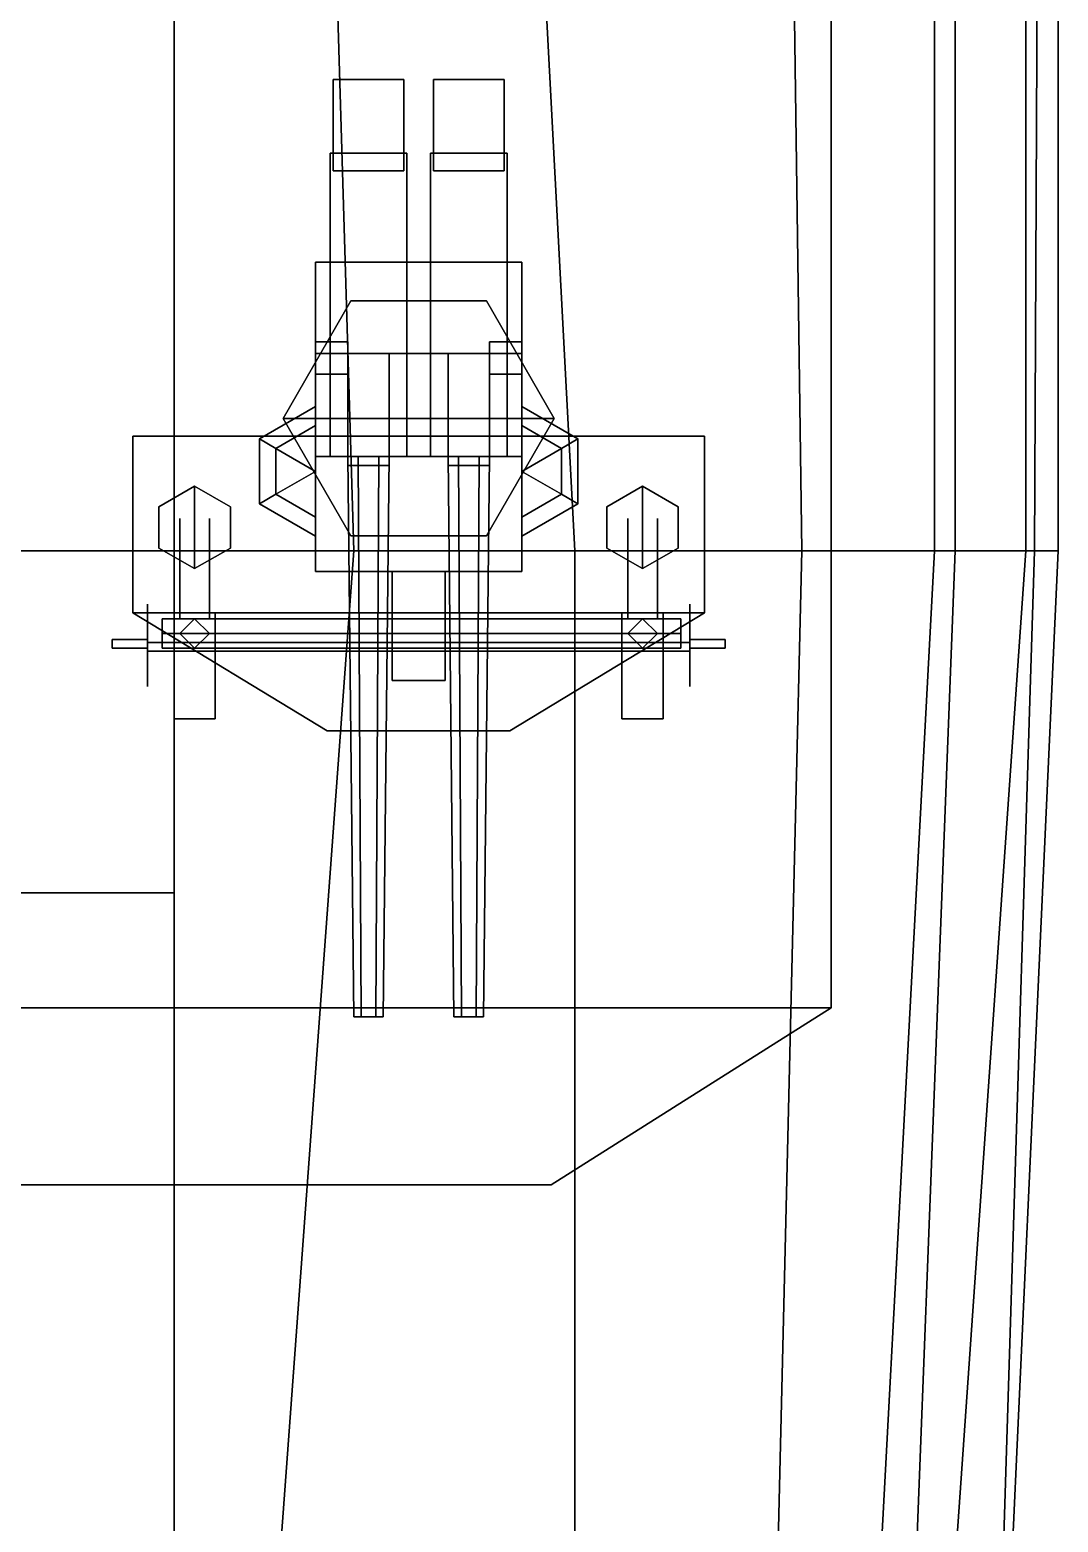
# Model space of a CAD drawing. Header units: millimetres. Extents: x -5 to 5, y -63 to 51.
# Drawn here: x 1.55 to 5.04, y -13.77 to -8.7 of the extents above; entities that cross this region are included whole.
import ezdxf

# ---------------------------------------------------------------- set-up
doc = ezdxf.new("R2010")
doc.units = ezdxf.units.MM
for name, color, linetype in [('gun', 1, 'Continuous'), ('hull2', 7, 'Continuous'), ('railings', 6, 'Continuous'), ('sleeve', 5, 'Continuous'), ('turret', 2, 'Continuous')]:
    doc.layers.add(name, color=color, linetype=linetype)

msp = doc.modelspace()

# ---------------------------------------------------------------- linework, layer by layer
for points in [[(2.04, -4.61, 5.22), (-2.04, -4.61, 5.22), (-2.04, -11.63, 5.22), (2.04, -11.63, 5.22)], [(2.04, -11.63, 2.94), (2.04, -4.61, 2.97), (2.04, -4.61, 5.22), (2.04, -11.63, 5.22)], [(4.27, -12.02, 5.22), (4.27, -8.52, 5.22), (-4.27, -8.52, 5.22), (-4.27, -12.02, 5.22)], [(-4.27, -12.02, 5.22), (-4.27, -8.52, 5.22), (4.27, -8.52, 5.22), (4.27, -12.02, 5.22)], [(2.04, -11.63, 5.22), (-2.04, -11.63, 5.22), (-2.04, -11.63, 3.75), (2.04, -11.63, 3.75)], [(2.04, -11.63, 3.75), (-2.04, -11.63, 3.75), (-2.04, -18.78, 3.75), (2.04, -18.78, 3.75)], [(2.04, -18.78, 2.86), (2.04, -11.63, 2.94), (2.04, -11.63, 3.75), (2.04, -18.78, 3.75)], [(-4.27, -12.02, 5.22), (-3.32, -12.62, 5.22), (3.32, -12.62, 5.22), (4.27, -12.02, 5.22)], [(4.27, -12.02, 5.22), (3.32, -12.62, 5.22), (-3.32, -12.62, 5.22), (-4.27, -12.02, 5.22)]]:
    msp.add_3dface(points)
at = {"layer": 'gun'}
for points in [[(2.63, -10.15, 6.75), (2.665, -10.15, 6.6894), (2.675, -12.05, 6.7067), (2.65, -12.05, 6.75)], [(2.665, -10.15, 6.8106), (2.63, -10.15, 6.75), (2.65, -12.05, 6.75), (2.675, -12.05, 6.7933)], [(2.665, -10.15, 6.6894), (2.735, -10.15, 6.6894), (2.725, -12.05, 6.7067), (2.675, -12.05, 6.7067)], [(2.735, -10.15, 6.8106), (2.665, -10.15, 6.8106), (2.675, -12.05, 6.7933), (2.725, -12.05, 6.7933)], [(2.735, -10.15, 6.6894), (2.77, -10.15, 6.75), (2.75, -12.05, 6.75), (2.725, -12.05, 6.7067)], [(2.77, -10.15, 6.75), (2.735, -10.15, 6.8106), (2.725, -12.05, 6.7933), (2.75, -12.05, 6.75)], [(2.97, -10.15, 6.75), (3.005, -10.15, 6.6894), (3.015, -12.05, 6.7067), (2.99, -12.05, 6.75)], [(3.005, -10.15, 6.8106), (2.97, -10.15, 6.75), (2.99, -12.05, 6.75), (3.015, -12.05, 6.7933)], [(3.005, -10.15, 6.6894), (3.075, -10.15, 6.6894), (3.065, -12.05, 6.7067), (3.015, -12.05, 6.7067)], [(3.075, -10.15, 6.8106), (3.005, -10.15, 6.8106), (3.015, -12.05, 6.7933), (3.065, -12.05, 6.7933)], [(3.075, -10.15, 6.6894), (3.11, -10.15, 6.75), (3.09, -12.05, 6.75), (3.065, -12.05, 6.7067)], [(3.11, -10.15, 6.75), (3.075, -10.15, 6.8106), (3.065, -12.05, 6.7933), (3.09, -12.05, 6.75)], [(2.75, -12.05, 6.75), (2.65, -12.05, 6.75), (2.675, -12.05, 6.7067), (2.725, -12.05, 6.7067)], [(2.725, -12.05, 6.7933), (2.675, -12.05, 6.7933), (2.65, -12.05, 6.75), (2.75, -12.05, 6.75)], [(3.065, -12.05, 6.7933), (3.015, -12.05, 6.7933), (2.99, -12.05, 6.75), (3.09, -12.05, 6.75)], [(3.09, -12.05, 6.75), (2.99, -12.05, 6.75), (3.015, -12.05, 6.7067), (3.065, -12.05, 6.7067)]]:
    msp.add_3dface(points, dxfattribs=at)
at = {"layer": 'hull2'}
for points in [[(0, -6.12, 3.04), (4.69, -6.12, 2.89), (4.69, -10.47, 2.92), (0, -10.47, 3.07)], [(2.52, -6.12, -2.81), (0.62, -6.12, -3.05), (0.7, -10.47, -3.06), (2.65, -10.47, -2.78)], [(3.17, -6.12, -2.69), (2.52, -6.12, -2.81), (2.65, -10.47, -2.78), (3.4, -10.47, -2.66)], [(4.11, -6.12, -2.37), (3.17, -6.12, -2.69), (3.4, -10.47, -2.66), (4.17, -10.47, -2.34)], [(4.62, -6.12, -1.92), (4.11, -6.12, -2.37), (4.17, -10.47, -2.34), (4.62, -10.47, -1.89)], [(4.93, -6.12, -1.25), (4.62, -6.12, -1.92), (4.62, -10.47, -1.89), (4.93, -10.47, -1.22)], [(4.69, -6.12, 2.89), (4.98, -6.12, 1.08), (4.96, -10.47, 1.48), (4.69, -10.47, 2.92)], [(5.04, -6.12, -0.63), (4.93, -6.12, -1.25), (4.93, -10.47, -1.22), (5.04, -10.47, -0.6)], [(4.98, -6.12, 1.08), (5.04, -6.12, -0.63), (5.04, -10.47, -0.6), (4.96, -10.47, 1.48)], [(0, -10.47, 3.07), (4.69, -10.47, 2.92), (4.48, -15.92, 2.81), (0, -15.92, 2.97)], [(2.65, -10.47, -2.78), (0.7, -10.47, -3.06), (0.59, -15.92, -2.97), (2.25, -15.92, -2.64)], [(3.4, -10.47, -2.66), (2.65, -10.47, -2.78), (2.25, -15.92, -2.64), (3.4, -15.92, -2.3)], [(4.17, -10.47, -2.34), (3.4, -10.47, -2.66), (3.4, -15.92, -2.3), (4.04, -15.92, -1.97)], [(4.62, -10.47, -1.89), (4.17, -10.47, -2.34), (4.04, -15.92, -1.97), (4.33, -15.92, -1.69)], [(4.93, -10.47, -1.22), (4.62, -10.47, -1.89), (4.33, -15.92, -1.69), (4.55, -15.92, -1.27)], [(4.69, -10.47, 2.92), (4.96, -10.47, 1.48), (4.79, -15.92, 0.75), (4.48, -15.92, 2.81)], [(5.04, -10.47, -0.6), (4.93, -10.47, -1.22), (4.55, -15.92, -1.27), (4.79, -15.92, -0.69)], [(4.96, -10.47, 1.48), (5.04, -10.47, -0.6), (4.79, -15.92, -0.69), (4.79, -15.92, 0.75)]]:
    msp.add_3dface(points, dxfattribs=at)
at = {"layer": 'railings'}
for points in [[(4.69, -10.47, 2.92), (4.69, -6.12, 2.89), (4.69, -6.12, 3.9), (4.69, -10.47, 3.9)], [(4.69, -10.47, 3.9), (4.69, -6.12, 3.9), (4.69, -6.12, 2.89), (4.69, -10.47, 2.92)], [(4.27, -12.02, 5.22), (4.27, -8.52, 5.22), (4.27, -8.52, 6), (4.27, -12.02, 6)], [(4.27, -12.02, 6), (4.27, -8.52, 6), (4.27, -8.52, 5.22), (4.27, -12.02, 5.22)], [(4.48, -15.92, 3.89), (4.69, -10.47, 3.9), (4.69, -10.47, 2.92), (4.48, -15.92, 2.81)], [(4.48, -15.92, 2.81), (4.69, -10.47, 2.92), (4.69, -10.47, 3.9), (4.48, -15.92, 3.89)], [(3.32, -12.62, 6), (4.27, -12.02, 6), (4.27, -12.02, 5.22), (3.32, -12.62, 5.22)], [(3.32, -12.62, 5.22), (4.27, -12.02, 5.22), (4.27, -12.02, 6), (3.32, -12.62, 6)], [(-3.32, -12.62, 6), (3.32, -12.62, 6), (3.32, -12.62, 5.22), (-3.32, -12.62, 5.22)], [(-3.32, -12.62, 5.22), (3.32, -12.62, 5.22), (3.32, -12.62, 6), (-3.32, -12.62, 6)]]:
    msp.add_3dface(points, dxfattribs=at)
at = {"layer": 'sleeve'}
for points in [[(2.82, -8.87, 6.56), (2.82, -9.18, 6.56), (2.58, -9.18, 6.56), (2.58, -8.87, 6.56)], [(2.58, -8.87, 6.87), (2.58, -9.18, 6.87), (2.82, -9.18, 6.87), (2.82, -8.87, 6.87)], [(2.82, -8.87, 6.87), (2.82, -8.87, 6.56), (2.58, -8.87, 6.56), (2.58, -8.87, 6.87)], [(2.58, -8.87, 6.56), (2.58, -9.18, 6.56), (2.58, -9.18, 6.87), (2.58, -8.87, 6.87)], [(2.82, -9.18, 6.87), (2.82, -9.18, 6.56), (2.82, -8.87, 6.56), (2.82, -8.87, 6.87)], [(2.92, -8.87, 6.87), (2.92, -9.18, 6.87), (3.16, -9.18, 6.87), (3.16, -8.87, 6.87)], [(3.16, -8.87, 6.87), (3.16, -8.87, 6.56), (2.92, -8.87, 6.56), (2.92, -8.87, 6.87)], [(3.16, -8.87, 6.56), (3.16, -9.18, 6.56), (2.92, -9.18, 6.56), (2.92, -8.87, 6.56)], [(2.92, -8.87, 6.56), (2.92, -9.18, 6.56), (2.92, -9.18, 6.87), (2.92, -8.87, 6.87)], [(3.16, -9.18, 6.87), (3.16, -9.18, 6.56), (3.16, -8.87, 6.56), (3.16, -8.87, 6.87)], [(2.83, -9.12, 6.94), (2.83, -9.12, 6.62), (2.57, -9.12, 6.62), (2.57, -9.12, 6.94)], [(2.83, -9.12, 6.62), (2.83, -10.15, 6.62), (2.57, -10.15, 6.62), (2.57, -9.12, 6.62)], [(2.57, -9.12, 6.94), (2.57, -10.15, 6.94), (2.83, -10.15, 6.94), (2.83, -9.12, 6.94)], [(2.57, -9.12, 6.62), (2.57, -10.15, 6.62), (2.57, -10.15, 6.94), (2.57, -9.12, 6.94)], [(2.83, -10.15, 6.94), (2.83, -10.15, 6.62), (2.83, -9.12, 6.62), (2.83, -9.12, 6.94)], [(2.91, -9.12, 6.94), (2.91, -10.15, 6.94), (3.17, -10.15, 6.94), (3.17, -9.12, 6.94)], [(3.17, -9.12, 6.62), (3.17, -10.15, 6.62), (2.91, -10.15, 6.62), (2.91, -9.12, 6.62)], [(3.17, -9.12, 6.94), (3.17, -9.12, 6.62), (2.91, -9.12, 6.62), (2.91, -9.12, 6.94)], [(2.91, -9.12, 6.62), (2.91, -10.15, 6.62), (2.91, -10.15, 6.94), (2.91, -9.12, 6.94)], [(3.17, -10.15, 6.94), (3.17, -10.15, 6.62), (3.17, -9.12, 6.62), (3.17, -9.12, 6.94)], [(2.58, -9.18, 6.62), (2.58, -9.18, 6.56), (2.82, -9.18, 6.56), (2.82, -9.18, 6.62)], [(2.92, -9.18, 6.62), (2.92, -9.18, 6.56), (3.16, -9.18, 6.56), (3.16, -9.18, 6.62)], [(2.52, -9.49, 6.62), (2.52, -9.8, 6.62), (3.22, -9.8, 6.62), (3.22, -9.49, 6.62)], [(3.22, -9.49, 6.43), (3.22, -9.8, 6.21), (2.52, -9.8, 6.21), (2.52, -9.49, 6.43)], [(3.22, -9.49, 6.62), (3.22, -9.49, 6.43), (2.52, -9.49, 6.43), (2.52, -9.49, 6.62)], [(2.52, -9.49, 6.43), (2.52, -9.8, 6.21), (2.52, -9.8, 6.62), (2.52, -9.49, 6.62)], [(3.22, -9.8, 6.62), (3.22, -9.8, 6.21), (3.22, -9.49, 6.43), (3.22, -9.49, 6.62)], [(2.52, -9.8, 6.62), (2.52, -9.8, 6.21), (3.22, -9.8, 6.21), (3.22, -9.8, 6.62)], [(2.77, -9.8, 6.21), (2.77, -10.18, 6.21), (2.63, -10.18, 6.21), (2.63, -9.8, 6.21)], [(2.63, -9.8, 6.21), (2.63, -10.18, 6.21), (2.63, -10.18, 6.62), (2.63, -9.8, 6.62)], [(2.77, -10.18, 6.62), (2.77, -10.18, 6.21), (2.77, -9.8, 6.21), (2.77, -9.8, 6.62)], [(3.11, -9.8, 6.21), (3.11, -10.18, 6.21), (2.97, -10.18, 6.21), (2.97, -9.8, 6.21)], [(2.97, -9.8, 6.21), (2.97, -10.18, 6.21), (2.97, -10.18, 6.62), (2.97, -9.8, 6.62)], [(3.11, -10.18, 6.62), (3.11, -10.18, 6.21), (3.11, -9.8, 6.21), (3.11, -9.8, 6.62)], [(2.57, -10.15, 6.94), (2.57, -10.15, 6.62), (2.83, -10.15, 6.62), (2.83, -10.15, 6.94)], [(2.63, -10.15, 6.62), (2.63, -10.18, 6.62), (2.77, -10.18, 6.62), (2.77, -10.15, 6.62)], [(2.91, -10.15, 6.94), (2.91, -10.15, 6.62), (3.17, -10.15, 6.62), (3.17, -10.15, 6.94)], [(2.97, -10.15, 6.62), (2.97, -10.18, 6.62), (3.11, -10.18, 6.62), (3.11, -10.15, 6.62)], [(2.63, -10.18, 6.62), (2.63, -10.18, 6.21), (2.77, -10.18, 6.21), (2.77, -10.18, 6.62)], [(2.97, -10.18, 6.62), (2.97, -10.18, 6.21), (3.11, -10.18, 6.21), (3.11, -10.18, 6.62)]]:
    msp.add_3dface(points, dxfattribs=at)
at = {"layer": 'turret'}
for points in [[(2.64, -9.6216, 5.22), (2.41, -10.02, 5.22), (2.41, -10.02, 5.42), (2.64, -9.6216, 5.42)], [(3.1, -9.6216, 5.42), (2.64, -9.6216, 5.42), (2.41, -10.02, 5.42), (3.33, -10.02, 5.42)], [(3.1, -9.6216, 5.22), (2.64, -9.6216, 5.22), (2.64, -9.6216, 5.42), (3.1, -9.6216, 5.42)], [(3.33, -10.02, 5.22), (3.1, -9.6216, 5.22), (3.1, -9.6216, 5.42), (3.33, -10.02, 5.42)], [(2.52, -9.76, 6.48), (2.52, -10.15, 6.48), (2.63, -10.15, 6.48), (2.63, -9.76, 6.48)], [(2.63, -9.76, 6.48), (2.63, -9.87, 6.14), (2.52, -9.87, 6.14), (2.52, -9.76, 6.48)], [(2.52, -9.87, 6.14), (2.52, -10.15, 6.14), (2.52, -10.15, 6.48), (2.52, -9.76, 6.48)], [(2.63, -10.15, 6.48), (2.63, -10.15, 6.14), (2.63, -9.87, 6.14), (2.63, -9.76, 6.48)], [(3.11, -9.76, 6.48), (3.11, -10.15, 6.48), (3.22, -10.15, 6.48), (3.22, -9.76, 6.48)], [(3.11, -9.87, 6.14), (3.11, -10.15, 6.14), (3.11, -10.15, 6.48), (3.11, -9.76, 6.48)], [(3.22, -9.76, 6.48), (3.22, -9.87, 6.14), (3.11, -9.87, 6.14), (3.11, -9.76, 6.48)], [(3.22, -10.15, 6.48), (3.22, -10.15, 6.14), (3.22, -9.87, 6.14), (3.22, -9.76, 6.48)], [(2.52, -9.87, 5.57), (2.52, -10.15, 5.42), (2.52, -10.15, 6.14), (2.52, -9.87, 6.14)], [(2.63, -9.87, 6.14), (2.63, -9.87, 5.57), (2.52, -9.87, 5.57), (2.52, -9.87, 6.14)], [(2.63, -9.87, 5.57), (2.63, -10.15, 5.42), (2.52, -10.15, 5.42), (2.52, -9.87, 5.57)], [(2.63, -10.15, 6.14), (2.63, -10.15, 5.42), (2.63, -9.87, 5.57), (2.63, -9.87, 6.14)], [(3.22, -9.87, 6.14), (3.22, -9.87, 5.57), (3.11, -9.87, 5.57), (3.11, -9.87, 6.14)], [(3.11, -9.87, 5.57), (3.11, -10.15, 5.42), (3.11, -10.15, 6.14), (3.11, -9.87, 6.14)], [(3.22, -9.87, 5.57), (3.22, -10.15, 5.42), (3.11, -10.15, 5.42), (3.11, -9.87, 5.57)], [(3.22, -10.15, 6.14), (3.22, -10.15, 5.42), (3.22, -9.87, 5.57), (3.22, -9.87, 6.14)], [(2.3295, -10.09, 6.05), (2.52, -9.98, 6.05), (2.52, -9.98, 5.68), (2.3295, -10.09, 5.68)], [(2.3853, -10.1222, 5.5244), (2.3295, -10.09, 5.68), (2.52, -9.98, 5.68), (2.52, -10.0444, 5.5244)], [(2.52, -10.0444, 6.2056), (2.52, -9.98, 6.05), (2.3295, -10.09, 6.05), (2.3853, -10.1222, 6.2056)], [(2.41, -10.02, 5.22), (2.64, -10.4184, 5.22), (2.64, -10.4184, 5.42), (2.41, -10.02, 5.42)], [(3.33, -10.02, 5.42), (2.41, -10.02, 5.42), (2.64, -10.4184, 5.42), (3.1, -10.4184, 5.42)], [(3.1, -10.4184, 5.22), (3.33, -10.02, 5.22), (3.33, -10.02, 5.42), (3.1, -10.4184, 5.42)], [(3.22, -9.98, 6.05), (3.4105, -10.09, 6.05), (3.4105, -10.09, 5.68), (3.22, -9.98, 5.68)], [(3.22, -10.0444, 5.5244), (3.22, -9.98, 5.68), (3.4105, -10.09, 5.68), (3.3547, -10.1222, 5.5244)], [(3.3547, -10.1222, 6.2056), (3.4105, -10.09, 6.05), (3.22, -9.98, 6.05), (3.22, -10.0444, 6.2056)], [(2.52, -10.2, 5.46), (2.3853, -10.1222, 5.5244), (2.52, -10.0444, 5.5244), (2.52, -10.2, 5.46)], [(2.52, -10.2, 6.27), (2.52, -10.0444, 6.2056), (2.3853, -10.1222, 6.2056), (2.52, -10.2, 6.27)], [(3.22, -10.2, 5.46), (3.22, -10.0444, 5.5244), (3.3547, -10.1222, 5.5244), (3.22, -10.2, 5.46)], [(3.22, -10.2, 6.27), (3.3547, -10.1222, 6.2056), (3.22, -10.0444, 6.2056), (3.22, -10.2, 6.27)], [(1.9, -10.08, 5.42), (1.9, -10.68, 5.42), (3.84, -10.68, 5.42), (3.84, -10.08, 5.42)], [(3.84, -10.08, 5.42), (3.84, -10.68, 5.42), (1.9, -10.68, 5.42), (1.9, -10.08, 5.42)], [(2.3295, -10.31, 6.05), (2.3295, -10.09, 6.05), (2.3295, -10.09, 5.68), (2.3295, -10.31, 5.68)], [(2.3853, -10.2778, 6.2056), (2.3853, -10.1222, 6.2056), (2.3295, -10.09, 6.05), (2.3295, -10.31, 6.05)], [(2.52, -10.2, 5.46), (2.3853, -10.2778, 5.5244), (2.3853, -10.1222, 5.5244), (2.52, -10.2, 5.46)], [(2.52, -10.2, 6.27), (2.3853, -10.1222, 6.2056), (2.3853, -10.2778, 6.2056), (2.52, -10.2, 6.27)], [(3.22, -10.2, 5.46), (3.3547, -10.1222, 5.5244), (3.3547, -10.2778, 5.5244), (3.22, -10.2, 5.46)], [(3.22, -10.2, 6.27), (3.3547, -10.2778, 6.2056), (3.3547, -10.1222, 6.2056), (3.22, -10.2, 6.27)], [(3.3547, -10.1222, 5.5244), (3.4105, -10.09, 5.68), (3.4105, -10.31, 5.68), (3.3547, -10.2778, 5.5244)], [(3.3547, -10.2778, 6.2056), (3.4105, -10.31, 6.05), (3.4105, -10.09, 6.05), (3.3547, -10.1222, 6.2056)], [(3.4105, -10.09, 6.05), (3.4105, -10.31, 6.05), (3.4105, -10.31, 5.68), (3.4105, -10.09, 5.68)], [(3.22, -10.15, 5.42), (3.22, -10.54, 5.42), (2.52, -10.54, 5.42), (2.52, -10.15, 5.42)], [(2.52, -10.15, 6.48), (2.52, -10.54, 6.15), (3.22, -10.54, 6.15), (3.22, -10.15, 6.48)], [(2.52, -10.15, 5.42), (2.52, -10.54, 5.42), (2.52, -10.54, 6.15), (2.52, -10.15, 6.48)], [(3.11, -10.15, 6.48), (3.11, -10.15, 5.42), (2.63, -10.15, 5.42), (2.63, -10.15, 6.48)], [(3.22, -10.54, 6.15), (3.22, -10.54, 5.42), (3.22, -10.15, 5.42), (3.22, -10.15, 6.48)], [(2.52, -10.2, 5.46), (2.52, -10.3556, 5.5244), (2.3853, -10.2778, 5.5244), (2.52, -10.2, 5.46)], [(2.52, -10.2, 6.27), (2.3853, -10.2778, 6.2056), (2.52, -10.3556, 6.2056), (2.52, -10.2, 6.27)], [(3.22, -10.2, 5.46), (3.3547, -10.2778, 5.5244), (3.22, -10.3556, 5.5244), (3.22, -10.2, 5.46)], [(3.22, -10.2, 6.27), (3.22, -10.3556, 6.2056), (3.3547, -10.2778, 6.2056), (3.22, -10.2, 6.27)], [(2.11, -10.25, 5.9), (2.11, -10.53, 5.9), (1.9888, -10.46, 5.9), (1.9888, -10.32, 5.9)], [(1.9888, -10.32, 5.9), (1.9888, -10.46, 5.9), (2.11, -10.53, 5.9), (2.11, -10.25, 5.9)], [(2.2312, -10.32, 5.9), (2.2312, -10.46, 5.9), (2.11, -10.53, 5.9), (2.11, -10.25, 5.9)], [(2.11, -10.25, 5.9), (2.11, -10.53, 5.9), (2.2312, -10.46, 5.9), (2.2312, -10.32, 5.9)], [(2.52, -10.3556, 5.5244), (2.52, -10.42, 5.68), (2.3295, -10.31, 5.68), (2.3853, -10.2778, 5.5244)], [(2.3853, -10.2778, 6.2056), (2.3295, -10.31, 6.05), (2.52, -10.42, 6.05), (2.52, -10.3556, 6.2056)], [(3.3547, -10.2778, 5.5244), (3.4105, -10.31, 5.68), (3.22, -10.42, 5.68), (3.22, -10.3556, 5.5244)], [(3.22, -10.3556, 6.2056), (3.22, -10.42, 6.05), (3.4105, -10.31, 6.05), (3.3547, -10.2778, 6.2056)], [(3.5088, -10.32, 5.9), (3.5088, -10.46, 5.9), (3.63, -10.53, 5.9), (3.63, -10.25, 5.9)], [(3.63, -10.25, 5.9), (3.63, -10.53, 5.9), (3.5088, -10.46, 5.9), (3.5088, -10.32, 5.9)], [(3.63, -10.25, 5.9), (3.63, -10.53, 5.9), (3.7512, -10.46, 5.9), (3.7512, -10.32, 5.9)], [(3.7512, -10.32, 5.9), (3.7512, -10.46, 5.9), (3.63, -10.53, 5.9), (3.63, -10.25, 5.9)], [(2.52, -10.42, 6.05), (2.3295, -10.31, 6.05), (2.3295, -10.31, 5.68), (2.52, -10.42, 5.68)], [(3.4105, -10.31, 6.05), (3.22, -10.42, 6.05), (3.22, -10.42, 5.68), (3.4105, -10.31, 5.68)], [(2.06, -10.36, 5.66), (2.06, -10.45, 5.73), (2.06, -10.7, 5.73), (2.06, -10.7, 5.66)], [(2.06, -10.7, 5.66), (2.06, -10.7, 5.73), (2.06, -10.45, 5.73), (2.06, -10.36, 5.66)], [(2.06, -10.36, 5.9), (2.06, -10.45, 5.9), (2.06, -10.45, 5.73), (2.06, -10.36, 5.66)], [(2.06, -10.36, 5.66), (2.06, -10.45, 5.73), (2.06, -10.45, 5.9), (2.06, -10.36, 5.9)], [(2.16, -10.7, 5.66), (2.16, -10.7, 5.73), (2.16, -10.45, 5.73), (2.16, -10.36, 5.66)], [(2.16, -10.36, 5.66), (2.16, -10.45, 5.73), (2.16, -10.7, 5.73), (2.16, -10.7, 5.66)], [(3.58, -10.7, 5.66), (3.58, -10.7, 5.73), (3.58, -10.45, 5.73), (3.58, -10.36, 5.66)], [(3.58, -10.36, 5.66), (3.58, -10.45, 5.73), (3.58, -10.7, 5.73), (3.58, -10.7, 5.66)], [(3.58, -10.36, 5.66), (3.58, -10.45, 5.73), (3.58, -10.45, 5.9), (3.58, -10.36, 5.9)], [(3.58, -10.36, 5.9), (3.58, -10.45, 5.9), (3.58, -10.45, 5.73), (3.58, -10.36, 5.66)], [(3.68, -10.36, 5.66), (3.68, -10.45, 5.73), (3.68, -10.7, 5.73), (3.68, -10.7, 5.66)], [(3.68, -10.7, 5.66), (3.68, -10.7, 5.73), (3.68, -10.45, 5.73), (3.68, -10.36, 5.66)], [(2.64, -10.4184, 5.22), (3.1, -10.4184, 5.22), (3.1, -10.4184, 5.42), (2.64, -10.4184, 5.42)], [(2.52, -10.54, 6.15), (2.52, -10.54, 5.42), (3.22, -10.54, 5.42), (3.22, -10.54, 6.15)], [(2.96, -10.54, 5.6), (2.96, -10.91, 5.76), (2.78, -10.91, 5.76), (2.78, -10.54, 5.6)], [(2.78, -10.54, 6.15), (2.78, -10.91, 5.97), (2.96, -10.91, 5.97), (2.96, -10.54, 6.15)], [(2.78, -10.54, 5.6), (2.78, -10.91, 5.76), (2.78, -10.91, 5.97), (2.78, -10.54, 6.15)], [(2.96, -10.91, 5.97), (2.96, -10.91, 5.76), (2.96, -10.54, 5.6), (2.96, -10.54, 6.15)], [(3.84, -10.68, 5.42), (3.18, -11.08, 5.42), (2.56, -11.08, 5.42), (1.9, -10.68, 5.42)], [(1.9, -10.68, 5.42), (2.56, -11.08, 5.42), (3.18, -11.08, 5.42), (3.84, -10.68, 5.42)], [(1.95, -10.72, 5.9812), (1.95, -10.86, 5.9812), (1.95, -10.93, 5.86), (1.95, -10.65, 5.86)], [(1.95, -10.65, 5.86), (1.95, -10.93, 5.86), (1.95, -10.86, 5.9812), (1.95, -10.72, 5.9812)], [(1.95, -10.65, 5.86), (1.95, -10.93, 5.86), (1.95, -10.86, 5.7388), (1.95, -10.72, 5.7388)], [(1.95, -10.72, 5.7388), (1.95, -10.86, 5.7388), (1.95, -10.93, 5.86), (1.95, -10.65, 5.86)], [(2.18, -10.68, 5.91), (2.18, -10.68, 5.42), (2.04, -10.68, 5.42), (2.04, -10.68, 5.91)], [(2.04, -10.68, 5.42), (2.04, -11.04, 5.42), (2.04, -11.04, 5.91), (2.04, -10.68, 5.91)], [(2.04, -10.68, 5.91), (2.04, -11.04, 5.91), (2.18, -11.04, 5.91), (2.18, -10.68, 5.91)], [(2.18, -11.04, 5.91), (2.18, -11.04, 5.42), (2.18, -10.68, 5.42), (2.18, -10.68, 5.91)], [(3.56, -10.68, 5.42), (3.56, -11.04, 5.42), (3.56, -11.04, 5.91), (3.56, -10.68, 5.91)], [(3.7, -10.68, 5.91), (3.7, -10.68, 5.42), (3.56, -10.68, 5.42), (3.56, -10.68, 5.91)], [(3.56, -10.68, 5.91), (3.56, -11.04, 5.91), (3.7, -11.04, 5.91), (3.7, -10.68, 5.91)], [(3.7, -11.04, 5.91), (3.7, -11.04, 5.42), (3.7, -10.68, 5.42), (3.7, -10.68, 5.91)], [(3.79, -10.65, 5.86), (3.79, -10.93, 5.86), (3.79, -10.86, 5.9812), (3.79, -10.72, 5.9812)], [(3.79, -10.72, 5.9812), (3.79, -10.86, 5.9812), (3.79, -10.93, 5.86), (3.79, -10.65, 5.86)], [(3.79, -10.72, 5.7388), (3.79, -10.86, 5.7388), (3.79, -10.93, 5.86), (3.79, -10.65, 5.86)], [(3.79, -10.65, 5.86), (3.79, -10.93, 5.86), (3.79, -10.86, 5.7388), (3.79, -10.72, 5.7388)], [(3.76, -10.7, 6.47), (3.76, -10.75, 6.42), (2, -10.75, 6.42), (2, -10.7, 6.47)], [(3.76, -10.75, 6.52), (3.76, -10.7, 6.47), (2, -10.7, 6.47), (2, -10.75, 6.52)], [(2, -10.8, 6.47), (2, -10.75, 6.52), (2, -10.7, 6.47), (2, -10.75, 6.42)], [(2.11, -10.7, 5.91), (2.06, -10.75, 5.91), (2.06, -10.75, 6.42), (2.11, -10.7, 6.47)], [(2.16, -10.75, 5.91), (2.11, -10.7, 5.91), (2.11, -10.7, 6.47), (2.16, -10.75, 6.42)], [(3.63, -10.7, 5.91), (3.58, -10.75, 5.91), (3.58, -10.75, 6.42), (3.63, -10.7, 6.47)], [(3.68, -10.75, 5.91), (3.63, -10.7, 5.91), (3.63, -10.7, 6.47), (3.68, -10.75, 6.42)], [(3.76, -10.75, 6.42), (3.76, -10.7, 6.47), (3.76, -10.75, 6.52), (3.76, -10.8, 6.47)], [(1.83, -10.8, 5.77), (1.83, -10.77, 5.7873), (1.83, -10.77, 5.7527)], [(1.95, -10.77, 5.7527), (1.95, -10.8, 5.77), (1.83, -10.8, 5.77), (1.83, -10.77, 5.7527)], [(1.95, -10.77, 5.7873), (1.95, -10.77, 5.7527), (1.83, -10.77, 5.7527), (1.83, -10.77, 5.7873)], [(1.95, -10.8, 5.77), (1.95, -10.77, 5.7873), (1.83, -10.77, 5.7873), (1.83, -10.8, 5.77)], [(3.79, -10.78, 5.8427), (3.79, -10.81, 5.86), (1.95, -10.81, 5.86), (1.95, -10.78, 5.8427)], [(3.79, -10.78, 5.8773), (3.79, -10.78, 5.8427), (1.95, -10.78, 5.8427), (1.95, -10.78, 5.8773)], [(3.79, -10.81, 5.86), (3.79, -10.78, 5.8773), (1.95, -10.78, 5.8773), (1.95, -10.81, 5.86)], [(3.76, -10.75, 6.42), (3.76, -10.8, 6.47), (2, -10.8, 6.47), (2, -10.75, 6.42)], [(3.76, -10.8, 6.47), (3.76, -10.75, 6.52), (2, -10.75, 6.52), (2, -10.8, 6.47)], [(2.18, -10.8497, 5.42), (2.18, -11.04, 5.42), (2.04, -11.04, 5.42), (2.04, -10.7648, 5.42)], [(2.06, -10.75, 5.91), (2.11, -10.8, 5.91), (2.11, -10.8, 6.47), (2.06, -10.75, 6.42)], [(2.11, -10.8, 5.91), (2.16, -10.75, 5.91), (2.16, -10.75, 6.42), (2.11, -10.8, 6.47)], [(3.7, -10.7648, 5.42), (3.7, -11.04, 5.42), (3.56, -11.04, 5.42), (3.56, -10.8497, 5.42)], [(3.58, -10.75, 5.91), (3.63, -10.8, 5.91), (3.63, -10.8, 6.47), (3.58, -10.75, 6.42)], [(3.63, -10.8, 5.91), (3.68, -10.75, 5.91), (3.68, -10.75, 6.42), (3.63, -10.8, 6.47)], [(3.91, -10.77, 5.9327), (3.91, -10.8, 5.95), (3.79, -10.8, 5.95), (3.79, -10.77, 5.9327)], [(3.91, -10.77, 5.9673), (3.91, -10.77, 5.9327), (3.79, -10.77, 5.9327), (3.79, -10.77, 5.9673)], [(3.91, -10.8, 5.95), (3.91, -10.77, 5.9673), (3.79, -10.77, 5.9673), (3.79, -10.8, 5.95)], [(3.91, -10.77, 5.9327), (3.91, -10.77, 5.9327), (3.91, -10.77, 5.9673), (3.91, -10.8, 5.95)], [(2.78, -10.91, 5.97), (2.78, -10.91, 5.76), (2.96, -10.91, 5.76), (2.96, -10.91, 5.97)], [(2.04, -11.04, 5.91), (2.04, -11.04, 5.42), (2.18, -11.04, 5.42), (2.18, -11.04, 5.91)], [(3.56, -11.04, 5.91), (3.56, -11.04, 5.42), (3.7, -11.04, 5.42), (3.7, -11.04, 5.91)]]:
    msp.add_3dface(points, dxfattribs=at)

doc.saveas('drawing.dxf')
